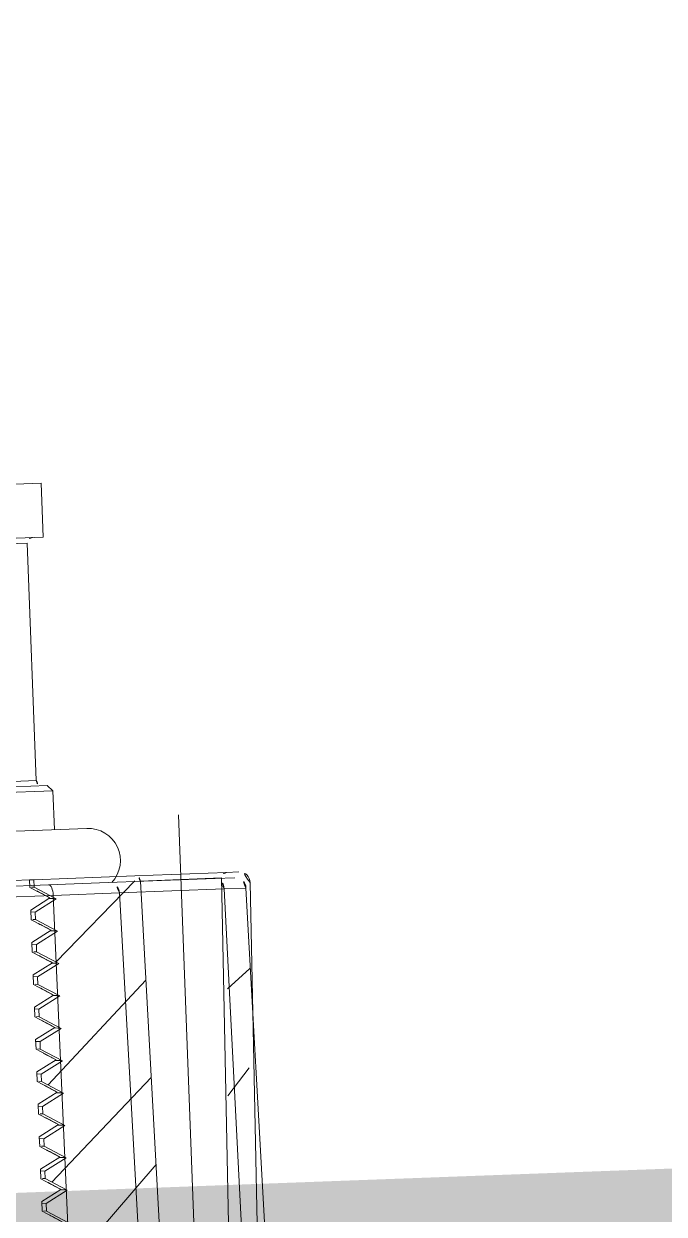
# Model space of a CAD drawing. Header units: metres. Extents: x 1956498 to 1957612, y 2277909 to 2278547.
# Drawn here: x 1957274.6637 to 1957274.723, y 2278124.485 to 2278124.5952 of the extents above; entities that cross this region are included whole.
import ezdxf
from ezdxf.enums import TextEntityAlignment as Align

# ---------------------------------------------------------------- set-up
doc = ezdxf.new("R2010")
doc.units = ezdxf.units.M
doc.linetypes.add('CENTERX2', pattern=[4, 2.5, -0.5, 0.5, -0.5])
for name, color, linetype in [('PVcase Transformers', 7, 'Continuous'), ('UBS-100-Circulation intérieure lourde', 252, 'Continuous'), ('UBS-100-HSI150-D3-58', 3, 'Continuous'), ('UBS-100-HSI150-D7-33', 5, 'Continuous'), ('UBS-100-Postes', 8, 'Continuous'), ('UBS_400_DETAIL POSTE HTA TOOLKIT UBS', 7, 'Continuous')]:
    doc.layers.add(name, color=color, linetype=linetype)
doc.styles.get("Standard").update_dxf_attribs({"font": 'verdana.ttf'})

# ---------------------------------------------------------------- blocks, each defined once
blk = doc.blocks.new('*U2673')
at = {"layer": 'UBS-100-Postes', "color": 7, "transparency": 33554687, "const_width": 0.05}
blk.add_lwpolyline([(0, 3), (5.3, 3), (5.3, 0), (0, 0)], close=True, dxfattribs=at)
at = {"color": 7, "transparency": 33554687}
blk.add_attdef('NUMEROPOSTE', text='', height=1, dxfattribs=at).set_placement((2, 1.205512531386091), align=Align.MIDDLE_CENTER)
blk = doc.blocks.new('HSI 150 D7.33 PROFIL')
at = {"linetype": 'Continuous', "lineweight": 0}
h = blk.add_hatch(dxfattribs=at)
h.set_pattern_fill('ANSI34', color=5, scale=2, style=0)
h.set_pattern_definition([(45, (-451.7999274479062, -412.9644927030749), (-26.94076836320746, 26.94076836320746), []), (45, (-442.8196674479059, -412.9644927030749), (-26.94076836320746, 26.94076836320746), []), (45, (-433.8394074479056, -412.9644927030749), (-26.94076836320746, 26.94076836320746), []), (45, (-424.8591274479058, -412.9644927030749), (-26.94076836320746, 26.94076836320746), [])])
edge = h.paths.add_edge_path(flags=0)
edge.add_line((38.52968078412778, -77.74999999999636), (38.52968078412778, -57.59132472234705))
edge.add_spline(control_points=[(38.52968078412778, -57.59132472234705), (38.52968078412778, -55.29002317176491), (38.60595216607726, -52.98905911443944), (38.59899870188201, -50.68776806895039), (38.59293596542375, -48.68126875726739), (38.52968078412778, -46.67515025566172), (38.52968078412778, -44.66864178457035)], knot_values=[0.07302566017090416, 0.07302566017090416, 0.07302566017090416, 0.07302566017090416, 0.07988167006823357, 0.07988167006823357, 0.07988167006823357, 0.08589778822727799, 0.08589778822727799, 0.08589778822727799, 0.08589778822727799], weights=[1, 1, 1, 1, 1, 1, 1], degree=3, periodic=0)
edge.add_line((38.52968078412778, -44.66864178457035), (38.52968078412778, 12.27803177556052))
edge.add_line((38.52968078412778, 12.27803177556052), (38.82968078412705, 12.27803177556052))
edge.add_line((38.82968078412705, 12.27803177556052), (38.82968078412705, 13.59385217830277))
edge.add_line((38.82968078412705, 13.59385217830277), (38.52968078412778, 13.59385217830277))
edge.add_line((38.52968078412778, 13.59385217830277), (38.52968078412778, 16.03698272908514))
edge.add_line((38.52968078412778, 16.0369827290815), (38.82968078412705, 16.0369827290815))
edge.add_line((38.82968078412705, 16.0369827290815), (38.82968078412705, 17.39553638422876))
edge.add_line((38.82968078412705, 17.39553638422876), (38.52968078412778, 17.39553638422876))
edge.add_line((38.52968078412778, 17.39553638422876), (38.52968078412778, 19.0026111013467))
edge.add_line((38.52968078412778, 19.0026111013467), (38.82968078412705, 19.0026111013467))
edge.add_line((38.82968078412705, 19.0026111013467), (38.82968078412705, 24.21563815759509))
edge.add_line((38.82968078412705, 24.21563815759509), (38.52968078412778, 24.21563815759509))
edge.add_line((38.52968078412778, 24.21563815759509), (38.52968078412778, 31.29344394702639))
edge.add_arc((43.52968078412778, 31.29344394703003), 5, 90.4999999999992, 180, ccw=False)
edge.add_line((43.48604810663528, 36.29325356235131), (97.04277058737534, 36.7606359987476))
edge.add_arc((97.02968078412778, 38.26057888334253), 1.5, 270.5000000000011, 360.0000000000008)
edge.add_line((98.52968078412778, 38.26057888334253), (98.52968078412778, 39.75261116383626))
edge.add_arc((98.02968078412778, 39.75261116383626), 0.5, 0, 89.70000205610212)
edge.add_line((98.03229874810131, 40.25260431005518), (40.0558606032846, 40.55617100447125))
edge.add_arc((40.02968078412778, 35.55623954323528), 5, 89.69999999999989, 180)
edge.add_line((35.02968078412778, 35.55623954323528), (35.02968078412778, -73.74999999999636))
edge.add_line((35.02968078412778, -73.74999999999636), (-45.47031921587222, -73.74999999999636))
edge.add_line((-45.47031921587222, -73.74999999999636), (-46.47031921587222, -74.74999999999636))
edge.add_line((-46.47031921587222, -74.74999999999636), (-46.47031921587222, -78.49999999999636))
edge.add_line((-46.47031921587222, -78.49999999999636), (-43.87224300451817, -79.99999999999636))
edge.add_line((-43.87224300451999, -79.99999999999636), (-42.47031921587404, -79.99999999999636))
edge.add_line((-42.47031921587222, -79.99999999998181), (-42.47031921587222, -76.69993481084384))
edge.add_spline(control_points=[(-42.47031921587222, -76.69993481084384), (-42.47031921587222, -76.68705989888622), (-42.46853347886281, -76.67414367510355), (-42.46514401679633, -76.66179051567815), (-42.4604200115391, -76.64457350927842), (-42.45246189830868, -76.62805261939502), (-42.4424249539843, -76.61328775286165), (-42.42982277475494, -76.59474929251519), (-42.41366234989255, -76.57840537745142), (-42.39590230221802, -76.56472801879136), (-42.3718997971082, -76.54624322206291), (-42.34432842457682, -76.5320015332436), (-42.31582069142678, -76.52174886958164), (-42.27498974634727, -76.50706422437361), (-42.23086780299855, -76.49999999999636), (-42.18747650339719, -76.49999999999636)], knot_values=[0, 0, 0, 0, 3.842916870896637e-05, 3.842916870896637e-05, 3.842916870896637e-05, 9.229715289452037e-05, 9.229715289452037e-05, 9.229715289452037e-05, 0.0001600213967770137, 0.0001600213967770137, 0.0001600213967770137, 0.0002517404017867858, 0.0002517404017867858, 0.0002517404017867858, 0.0003837556063044025, 0.0003837556063044025, 0.0003837556063044025, 0.0003837556063044025], weights=[1, 1, 1, 1, 1, 1, 1, 1, 1, 1, 1, 1, 1, 1, 1, 1], degree=3, periodic=0)
edge.add_line((-42.18747650339719, -76.49999999999636), (-36.67031921587295, -76.49999999999636))
edge.add_arc((-36.67031921587295, -76.69999999999709), 0.2, -7.958078640513122e-13, 89.9999999999992, ccw=False)
edge.add_line((-36.47031921587222, -76.69999999999709), (-36.47031921587222, -79.99999999999636))
edge.add_line((-36.47031921587222, -79.99999999999636), (-31.47031921587222, -79.99999999999636))
edge.add_line((-31.47031921587222, -79.99999999999636), (-31.47031921587222, -78.99999999999636))
edge.add_arc((-30.97031921587222, -78.99999999999636), 0.5, 89.9999999999992, 180, ccw=False)
edge.add_line((-30.97031921587222, -78.49999999999636), (-8.970319215872223, -78.49999999999636))
edge.add_arc((-8.970319215872223, -78.99999999999636), 0.5, -7.958078640513122e-13, 89.9999999999992, ccw=False)
edge.add_line((-8.470319215872223, -78.99999999999636), (-8.470319215872223, -79.99999999999636))
edge.add_line((-8.470319215872223, -79.99999999999636), (1.029680784127777, -79.99999999999636))
edge.add_line((1.029680784127777, -79.99999999999636), (1.529680784127777, -79.49999999999636))
edge.add_line((1.529680784127777, -79.49999999999636), (1.529680784127777, -77.74999999999636))
edge.add_line((1.529680784127777, -77.74999999999636), (2.739680784128723, -77.74999999999636))
edge.add_line((2.739680784126904, -77.74999999999636), (3.789680784126176, -79.56865334794202))
edge.add_line((3.789680784127995, -79.56865334794202), (4.839680784127268, -77.74999999999636))
edge.add_line((4.839680784127268, -77.74999999999636), (5.739680784126904, -77.74999999999636))
edge.add_line((5.739680784126904, -77.74999999999636), (6.789680784126176, -79.56865334794202))
edge.add_line((6.789680784127995, -79.56865334794202), (7.839680784127268, -77.74999999999636))
edge.add_line((7.839680784127268, -77.74999999999636), (8.739680784126904, -77.74999999999636))
edge.add_line((8.739680784126904, -77.74999999999636), (9.789680784126176, -79.56865334794202))
edge.add_line((9.789680784127995, -79.56865334794202), (10.83968078412727, -77.74999999999636))
edge.add_line((10.83968078412727, -77.74999999999636), (11.7396807841269, -77.74999999999636))
edge.add_line((11.7396807841269, -77.74999999999636), (12.78968078412618, -79.56865334794202))
edge.add_line((12.789680784128, -79.56865334794202), (13.83968078412727, -77.74999999999636))
edge.add_line((13.83968078412727, -77.74999999999636), (14.7396807841269, -77.74999999999636))
edge.add_line((14.7396807841269, -77.74999999999636), (15.78968078412618, -79.56865334794202))
edge.add_line((15.789680784128, -79.56865334794202), (16.83968078412727, -77.74999999999636))
edge.add_line((16.83968078412727, -77.74999999999636), (17.7396807841269, -77.74999999999636))
edge.add_line((17.7396807841269, -77.74999999999636), (18.78968078412618, -79.56865334794202))
edge.add_line((18.789680784128, -79.56865334794202), (19.83968078412727, -77.74999999999636))
edge.add_line((19.83968078412727, -77.74999999999636), (20.7396807841269, -77.74999999999636))
edge.add_line((20.7396807841269, -77.74999999999636), (21.78968078412618, -79.56865334794202))
edge.add_line((21.789680784128, -79.56865334794202), (22.83968078412727, -77.74999999999636))
edge.add_line((22.83968078412727, -77.74999999999636), (23.7396807841269, -77.74999999999636))
edge.add_line((23.7396807841269, -77.74999999999636), (24.78968078412618, -79.56865334794202))
edge.add_line((24.789680784128, -79.56865334794202), (25.83968078412727, -77.74999999999636))
edge.add_line((25.83968078412727, -77.74999999999636), (26.7396807841269, -77.74999999999636))
edge.add_line((26.7396807841269, -77.74999999999636), (27.78968078412618, -79.56865334794202))
edge.add_line((27.789680784128, -79.56865334794202), (28.83968078412727, -77.74999999999636))
edge.add_line((28.83968078412727, -77.74999999999636), (29.7396807841269, -77.74999999999636))
edge.add_line((29.7396807841269, -77.74999999999636), (30.78968078412618, -79.56865334794202))
edge.add_line((30.789680784128, -79.56865334794202), (31.83968078412727, -77.74999999999636))
edge.add_line((31.83968078412727, -77.74999999999636), (32.7396807841269, -77.74999999999636))
edge.add_line((32.7396807841269, -77.74999999999636), (33.78968078412618, -79.56865334794202))
edge.add_line((33.789680784128, -79.56865334794202), (34.83968078412727, -77.74999999999636))
edge.add_line((34.83968078412727, -77.74999999999636), (35.7396807841269, -77.74999999999636))
edge.add_line((35.7396807841269, -77.74999999999636), (36.78968078412618, -79.56865334794202))
edge.add_line((36.789680784128, -79.56865334794202), (37.83968078412727, -77.74999999999636))
edge.add_line((37.83968078412727, -77.74999999999636), (38.52968078412778, -77.74999999999636))
h = blk.add_hatch(dxfattribs=at)
h.set_pattern_fill('ANSI34', color=5, scale=2, angle=90.0000000000002, style=0)
h.set_pattern_definition([(135.0000000000002, (-451.7999274479062, -412.9644927030749), (-26.94076836320737, -26.94076836320756), []), (135.0000000000002, (-451.7999274479062, -403.9842327030747), (-26.94076836320737, -26.94076836320756), []), (135.0000000000002, (-451.7999274479062, -395.0039727030744), (-26.94076836320737, -26.94076836320756), []), (135.0000000000002, (-451.7999274479062, -386.0236927030746), (-26.94076836320737, -26.94076836320756), [])])
edge = h.paths.add_edge_path(flags=0)
edge.add_line((27.68438132227129, -80.14999999999782), (26.52968078389131, -78.14999999999782))
edge.add_line((26.52968078389131, -78.14999999999782), (25.83908186064946, -78.14999999999782))
edge.add_line((25.83908186064946, -78.14999999999782), (24.68438132226947, -80.14999999999782))
edge.add_line((24.68438132227129, -80.14999999999782), (23.52968078389131, -78.14999999999782))
edge.add_line((23.52968078389131, -78.14999999999782), (22.83908186064946, -78.14999999999782))
edge.add_line((22.83908186064946, -78.14999999999782), (21.68438132226947, -80.14999999999782))
edge.add_line((21.68438132227129, -80.14999999999782), (20.52968078389131, -78.14999999999782))
edge.add_line((20.52968078389131, -78.14999999999782), (19.83908186064946, -78.14999999999782))
edge.add_line((19.83908186064946, -78.14999999999782), (18.68438132226947, -80.14999999999782))
edge.add_line((18.68438132227129, -80.14999999999782), (17.52968078389131, -78.14999999999782))
edge.add_line((17.52968078389131, -78.14999999999782), (16.83908186064946, -78.14999999999782))
edge.add_line((16.83908186064946, -78.14999999999782), (15.68438132226947, -80.14999999999782))
edge.add_line((15.68438132227129, -80.14999999999782), (14.52968078389131, -78.14999999999782))
edge.add_line((14.52968078389131, -78.14999999999782), (13.83908186064946, -78.14999999999782))
edge.add_line((13.83908186064946, -78.14999999999782), (12.68438132226947, -80.14999999999782))
edge.add_line((12.68438132227129, -80.14999999999782), (11.52968078389131, -78.14999999999782))
edge.add_line((11.52968078389131, -78.14999999999782), (10.83908186064946, -78.14999999999782))
edge.add_line((10.83908186064946, -78.14999999999782), (9.684381322269473, -80.14999999999782))
edge.add_line((9.684381322271292, -80.14999999999782), (8.529680783891308, -78.14999999999782))
edge.add_line((8.529680783891308, -78.14999999999782), (7.839081860649458, -78.14999999999782))
edge.add_line((7.839081860649458, -78.14999999999782), (6.684381322269473, -80.14999999999782))
edge.add_line((6.684381322271292, -80.14999999999782), (5.529680783891308, -78.14999999999782))
edge.add_line((5.529680783891308, -78.14999999999782), (4.839081860649458, -78.14999999999782))
edge.add_line((4.839081860649458, -78.14999999999782), (3.729680784126685, -80.07153903050494))
edge.add_line((3.729680784126685, -80.07153903050494), (3.729680784126685, -84.75279516066803))
edge.add_arc((3.229680784126685, -84.75279516066803), 0.5, 270.9999999999952, 360, ccw=False)
edge.add_line((3.238406987346025, -85.25271900824737), (1.020954580908437, -85.29142478397625))
edge.add_arc((1.029680784127777, -85.79134863155559), 0.5, 91.00000000002781, 180)
edge.add_line((0.5296807841277769, -85.79134863155559), (0.5296807841277769, -96.51730273688372))
edge.add_arc((1.529680784127777, -96.51730273688008), 1, 180, 268.999999999999)
edge.add_line((1.512228377690917, -97.51715043203876), (37.51222837769092, -98.14553276945298))
edge.add_arc((37.52968078412778, -97.14568507429794), 1, 268.999999999999, 360.0000000000008)
edge.add_line((38.52968078412778, -97.14568507429794), (38.52968078412778, -96.00227590404393))
edge.add_arc((38.02968078412778, -96.00227590404029), 0.5, 0, 89.00000000000476)
edge.add_line((38.03840698734712, -95.50235205646459), (4.512228377690917, -94.91715043203658))
edge.add_arc((4.529680784127777, -93.91730273688154), 1, 180, 269.00000000000466, ccw=False)
edge.add_line((3.529680784127777, -93.91730273688154), (3.529680784127777, -89.58269726311119))
edge.add_arc((4.529680784127777, -89.58269726311119), 1, 90.99999999999437, 180, ccw=False)
edge.add_line((4.512228377690917, -88.58284956795615), (38.03840698734712, -87.99764794352814))
edge.add_arc((38.02968078412778, -87.49772409595244), 0.5, 270.9999999999962, 360.0000000000008)
edge.add_line((38.52968078412778, -87.49772409595244), (38.52968078412778, -78.14999999999782))
edge.add_line((38.52968078412778, -78.14999999999782), (37.83908186064946, -78.14999999999782))
edge.add_line((37.83908186064946, -78.14999999999782), (36.68438132226947, -80.14999999999782))
edge.add_line((36.68438132227129, -80.14999999999782), (35.52968078389131, -78.14999999999782))
edge.add_line((35.52968078389131, -78.14999999999782), (34.83908186064946, -78.14999999999782))
edge.add_line((34.83908186064946, -78.14999999999782), (33.68438132226947, -80.14999999999782))
edge.add_line((33.68438132227129, -80.14999999999782), (32.52968078389131, -78.14999999999782))
edge.add_line((32.52968078389131, -78.14999999999782), (31.83908186064946, -78.14999999999782))
edge.add_line((31.83908186064946, -78.14999999999782), (30.68438132226947, -80.14999999999782))
edge.add_line((30.68438132227129, -80.14999999999782), (29.52968078389131, -78.14999999999782))
edge.add_line((29.52968078389131, -78.14999999999782), (28.83908186064946, -78.14999999999782))
edge.add_line((28.83908186064946, -78.14999999999782), (27.68438132226947, -80.14999999999782))
at = {"color": 5, "linetype": 'Continuous', "lineweight": 15}
for p, q in [((38.52968078412778, -57.59132472234705), (38.52968078412778, -77.74999999999636)), ((7.839081860649458, -78.14999999999782), (6.684381322271292, -80.14999999999782)), ((6.789680784127995, -79.56865334794202), (7.839680784127268, -77.74999999999636)), ((7.866388521999397, -77.90493953693658), (7.839081865888147, -78.14999999999782)), ((8.529680783891308, -78.14999999999782), (7.839081860649458, -78.14999999999782)), ((8.739680784126904, -77.74999999999636), (7.839680784127268, -77.74999999999636)), ((8.529680783891308, -78.14999999999782), (8.57900856285778, -77.70731353476003)), ((9.684381322271292, -80.14999999999782), (8.529680783891308, -78.14999999999782)), ((8.739680784126904, -77.74999999999636), (9.789680784127995, -79.56865334794202)), ((10.83908186064946, -78.14999999999782), (9.684381322271292, -80.14999999999782)), ((9.789680784127995, -79.56865334794202), (10.83968078412727, -77.74999999999636)), ((10.86638852199758, -77.90493953695841), (10.83908186588815, -78.14999999999782)), ((11.52968078389131, -78.14999999999782), (10.83908186064946, -78.14999999999782)), ((11.7396807841269, -77.74999999999636), (10.83968078412727, -77.74999999999636)), ((11.52968078389131, -78.14999999999782), (11.57900856285778, -77.70731353476003)), ((12.68438132227129, -80.14999999999782), (11.52968078389131, -78.14999999999782)), ((11.7396807841269, -77.74999999999636), (12.789680784128, -79.56865334794202)), ((13.83908186064946, -78.14999999999782), (12.68438132227129, -80.14999999999782)), ((12.789680784128, -79.56865334794202), (13.83968078412727, -77.74999999999636)), ((13.8663885219994, -77.90493953694386), (13.83908186588815, -78.14999999999782)), ((14.52968078389131, -78.14999999999782), (13.83908186064946, -78.14999999999782)), ((14.7396807841269, -77.74999999999636), (13.83968078412727, -77.74999999999636)), ((14.52968078389131, -78.14999999999782), (14.57425208516179, -77.74999999999636)), ((15.68438132227129, -80.14999999999782), (14.52968078389131, -78.14999999999782)), ((14.7396807841269, -77.74999999999636), (15.789680784128, -79.56865334794202)), ((16.83908186064946, -78.14999999999782), (15.68438132227129, -80.14999999999782)), ((15.789680784128, -79.56865334794202), (16.83968078412727, -77.74999999999636)), ((16.8663885219994, -77.90493953694022), (16.83908186588815, -78.14999999999782)), ((17.52968078389131, -78.14999999999782), (16.83908186064946, -78.14999999999782)), ((17.7396807841269, -77.74999999999636), (16.83968078412727, -77.74999999999636)), ((17.52968078389131, -78.14999999999782), (17.57900856285778, -77.70731353476003)), ((18.68438132227129, -80.14999999999782), (17.52968078389131, -78.14999999999782)), ((17.7396807841269, -77.74999999999636), (18.789680784128, -79.56865334794202)), ((19.83908186064946, -78.14999999999782), (18.68438132227129, -80.14999999999782)), ((18.789680784128, -79.56865334794202), (19.83968078412727, -77.74999999999636)), ((19.86638852200304, -77.90493953690748), (19.83908186588815, -78.14999999999782)), ((20.52968078389131, -78.14999999999782), (19.83908186064946, -78.14999999999782)), ((20.7396807841269, -77.74999999999636), (19.83968078412727, -77.74999999999636)), ((20.52968078389131, -78.14999999999782), (20.57900856285778, -77.70731353476003)), ((21.68438132227129, -80.14999999999782), (20.52968078389131, -78.14999999999782)), ((20.7396807841269, -77.74999999999636), (21.789680784128, -79.56865334794202)), ((22.83908186064946, -78.14999999999782), (21.68438132227129, -80.14999999999782)), ((21.789680784128, -79.56865334794202), (22.83968078412727, -77.74999999999636)), ((22.86638852200122, -77.90493953692203), (22.83908186588815, -78.14999999999782)), ((23.52968078389131, -78.14999999999782), (22.83908186064946, -78.14999999999782)), ((23.7396807841269, -77.74999999999636), (22.83968078412727, -77.74999999999636)), ((23.52968078389131, -78.14999999999782), (23.57425208516179, -77.74999999999636)), ((24.68438132227129, -80.14999999999782), (23.52968078389131, -78.14999999999782)), ((23.7396807841269, -77.74999999999636), (24.789680784128, -79.56865334794202)), ((25.83908186064946, -78.14999999999782), (24.68438132227129, -80.14999999999782)), ((24.789680784128, -79.56865334794202), (25.83968078412727, -77.74999999999636)), ((25.86638852200122, -77.90493953692203), (25.83908186588815, -78.14999999999782)), ((26.52968078389131, -78.14999999999782), (25.83908186064946, -78.14999999999782)), ((26.7396807841269, -77.74999999999636), (25.83968078412727, -77.74999999999636)), ((26.52968078389131, -78.14999999999782), (26.57900856285778, -77.70731353476003)), ((27.68438132227129, -80.14999999999782), (26.52968078389131, -78.14999999999782)), ((26.7396807841269, -77.74999999999636), (27.789680784128, -79.56865334794202)), ((28.83908186064946, -78.14999999999782), (27.68438132227129, -80.14999999999782)), ((27.789680784128, -79.56865334794202), (28.83968078412727, -77.74999999999636)), ((28.86638852200122, -77.90493953692203), (28.83908186588815, -78.14999999999782)), ((29.52968078389131, -78.14999999999782), (28.83908186064946, -78.14999999999782)), ((29.7396807841269, -77.74999999999636), (28.83968078412727, -77.74999999999636)), ((29.52968078389131, -78.14999999999782), (29.57900856285778, -77.70731353476003)), ((30.68438132227129, -80.14999999999782), (29.52968078389131, -78.14999999999782)), ((29.7396807841269, -77.74999999999636), (30.789680784128, -79.56865334794202)), ((31.83908186064946, -78.14999999999782), (30.68438132227129, -80.14999999999782)), ((30.789680784128, -79.56865334794202), (31.83968078412727, -77.74999999999636)), ((31.86638852200122, -77.90493953692567), (31.83908186588815, -78.14999999999782)), ((32.52968078389131, -78.14999999999782), (31.83908186064946, -78.14999999999782)), ((32.7396807841269, -77.74999999999636), (31.83968078412727, -77.74999999999636)), ((32.52968078389131, -78.14999999999782), (32.57900856285778, -77.70731353476003)), ((33.68438132227129, -80.14999999999782), (32.52968078389131, -78.14999999999782)), ((32.7396807841269, -77.74999999999636), (33.789680784128, -79.56865334794202)), ((34.83908186064946, -78.14999999999782), (33.68438132227129, -80.14999999999782)), ((33.789680784128, -79.56865334794202), (34.83968078412727, -77.74999999999636)), ((34.86638852200122, -77.90493953692203), (34.83908186588815, -78.14999999999782)), ((35.52968078389131, -78.14999999999782), (34.83908186064946, -78.14999999999782)), ((35.7396807841269, -77.74999999999636), (34.83968078412727, -77.74999999999636)), ((35.52968078389131, -78.14999999999782), (35.57425208516179, -77.74999999999636)), ((36.68438132227129, -80.14999999999782), (35.52968078389131, -78.14999999999782)), ((35.7396807841269, -77.74999999999636), (36.789680784128, -79.56865334794202)), ((37.83908186064946, -78.14999999999782), (36.68438132227129, -80.14999999999782)), ((36.789680784128, -79.56865334794202), (37.83968078412727, -77.74999999999636)), ((37.86638852200122, -77.90493953692567), (37.83908186588815, -78.14999999999782)), ((38.52968078412778, -78.14999999999782), (37.83908186064946, -78.14999999999782)), ((38.52968078412778, -77.74999999999636), (37.83968078412727, -77.74999999999636)), ((38.52968078412778, -78.14999999999782), (38.52968078412778, -77.74999999999636)), ((38.52968078412778, -87.49772409595244), (38.52968078412778, -78.14999999999782)), ((9.789680784127995, -79.56865334794202), (9.795117705769371, -79.51897458773237)), ((12.789680784128, -79.56865334794202), (12.79511773945887, -79.51897427989752)), ((15.789680784128, -79.56865334794202), (15.79511773031118, -79.51897436348736)), ((18.789680784128, -79.56865334794202), (18.79511770313729, -79.51897461177577)), ((21.789680784128, -79.56865334794202), (21.79511767538497, -79.51897486536473)), ((24.789680784128, -79.56865334794202), (24.79511764709787, -79.5189751238322)), ((27.789680784128, -79.56865334794202), (27.79511761856702, -79.51897538452249)), ((30.789680784128, -79.56865334794202), (30.79511758979243, -79.51897564745013)), ((33.789680784128, -79.56865334794202), (33.79511756077045, -79.51897591263696)), ((36.789680784128, -79.56865334794202), (36.79511753149745, -79.51897618009752)), ((38.03840698734712, -87.99764794352814), (4.512228377690917, -88.58284956795615)), ((38.03840698734712, -95.50235205646459), (38.03840698734712, -87.99764794352814)), ((38.52968078412778, -87.49772409595244), (38.52968078412778, -96.00227590404029)), ((4.512228377690917, -94.91715043203658), (38.03840698734712, -95.50235205646459)), ((38.52968078412778, -97.14568507429794), (38.52968078412778, -96.00227590404029)), ((1.512228377690917, -97.51715043203876), (37.51222837769092, -98.14553276945298))]:
    blk.add_line(p, q, dxfattribs=at)
at = {"color": 5, "linetype": 'CENTERX2', "lineweight": 0}
blk.add_line((44.03840698734712, -91.74999999999636), (-1.487771622309083, -91.74999999999636), dxfattribs=at)
at = {"color": 5, "linetype": 'Continuous', "lineweight": 15}
for centre, radius, start, end in [((38.02968078412778, -87.49772409595244), 0.5, 270.9999999999771, 0), ((38.02968078412778, -96.00227590404029), 0.5000000000000058, 0, 89.00000000002294), ((37.52968078412778, -97.14568507429794), 1, 269.0000000000229, 0)]:
    blk.add_arc(centre, radius, start, end, dxfattribs=at)
for points, knots in [([(6.795122150537281, -79.56394139650729), (6.970131502472213, -79.26083426429977), (7.31924548013194, -78.65618693882061), (7.668360185469282, -78.05154000029142), (7.842465174089739, -77.74999999999636)], [0, 0, 0, 0, 0.5012957461889611, 1, 1, 1, 1]), ([(9.795122149223971, -79.56394139878103), (9.970132547190588, -79.2608324712055), (10.3192465401662, -78.65618515171082), (10.66836123110443, -78.05153820567284), (10.84246517418978, -77.74999999999636)], [0, 0, 0, 0, 0.5012987204368948, 1, 1, 1, 1]), ([(12.79512214884744, -79.56394139943586), (12.97013285766297, -79.2608319380306), (13.31924685492231, -78.6561846201912), (13.66836154184057, -78.05153767205775), (13.84246517421707, -77.74999999999636)], [0, 0, 0, 0, 0.501299604683837, 1, 1, 1, 1]), ([(15.7951221489493, -79.56394139926124), (15.97013277336191, -79.26083208281125), (16.31924676947165, -78.656184764528), (16.66836145747038, -78.05153781695844), (16.84246517420979, -77.74999999999636)], [0, 0, 0, 0, 0.5012993645760957, 1, 1, 1, 1]), ([(18.79512214925489, -79.5639413987301), (18.97013252293618, -79.26083251284945), (19.31924651557347, -78.65618519322379), (19.66836120683001, -78.05153824734953), (19.84246517418796, -77.74999999999636)], [0, 0, 0, 0, 0.5012986513687708, 1, 1, 1, 1]), ([(21.79512214956958, -79.5639413981844), (21.97013226711533, -79.26083295205899), (22.31924625612191, -78.65618563102544), (22.66836095078907, -78.0515386869265), (22.84246517416432, -77.74999999999636)], [0, 0, 0, 0, 0.5012979229040813, 1, 1, 1, 1]), ([(24.79512214989518, -79.56394139762051), (24.97013200632682, -79.260833399705), (25.31924599154809, -78.65618607719443), (25.66836068977318, -78.05153913495087), (25.84246517413885, -77.74999999999636)], [0, 0, 0, 0, 0.5012971804057886, 1, 1, 1, 1]), ([(27.79512215022987, -79.56394139704207), (27.97013174324456, -79.26083385118909), (28.31924572455682, -78.65618652714693), (28.66836042645809, -78.05153958682422), (28.84246517411339, -77.74999999999636)], [0, 0, 0, 0, 0.5012964314905015, 1, 1, 1, 1]), ([(30.7951221505682, -79.56394139645272), (30.97013147785037, -79.26083430654035), (31.31924545513175, -78.65618698091203), (31.66836016082561, -78.05154004257201), (31.84246517408792, -77.74999999999636)], [0, 0, 0, 0, 0.5012956761140892, 1, 1, 1, 1]), ([(33.79512215091563, -79.56394139585245), (33.97013121012787, -79.26083476578788), (34.31924518325104, -78.65618743851519), (34.66835989286119, -78.05154050222336), (34.84246517406064, -77.74999999999636)], [0, 0, 0, 0, 0.5012949142285217, 1, 1, 1, 1]), ([(36.79512215127033, -79.56394139523763), (36.97013094005888, -79.26083522896079), (37.31924490889287, -78.65618789998553), (37.66835962254299, -78.05154096580736), (37.84246517403335, -77.74999999999636)], [0, 0, 0, 0, 0.5012941457817337, 1, 1, 1, 1]), ([(9.746279481958481, -79.49348008747256), (9.744723888605222, -79.53783781559832), (9.724350984890407, -80.11877095145246), (9.703572890141004, -80.13500526948701), (9.684381327508163, -80.14999999999782)], [0, 0, 0, 0, 0.07635599587856674, 1, 1, 1, 1]), ([(12.74627948195848, -79.49348008746892), (12.74472388860522, -79.53783781559832), (12.72435098489041, -80.11877095145246), (12.703572890141, -80.13500526948337), (12.68438132750816, -80.14999999999782)], [0, 0, 0, 0, 0.07635599587856655, 0.9999999999999999, 0.9999999999999999, 0.9999999999999999, 0.9999999999999999]), ([(15.74627948195848, -79.49348008746892), (15.74472388860522, -79.53783781559832), (15.72435098489041, -80.11877095145246), (15.703572890141, -80.13500526948337), (15.68438132750816, -80.14999999999782)], [0, 0, 0, 0, 0.07635599587856669, 1, 1, 1, 1]), ([(18.74627948195848, -79.49348008747256), (18.74472388860522, -79.53783781559832), (18.72435098489041, -80.11877095145246), (18.703572890141, -80.13500526948337), (18.68438132750816, -80.14999999999782)], [0, 0, 0, 0, 0.07635599587856637, 0.9999999999999999, 0.9999999999999999, 0.9999999999999999, 0.9999999999999999]), ([(21.74627948195848, -79.49348008747256), (21.74472388860522, -79.53783781559832), (21.72435098489041, -80.11877095145246), (21.703572890141, -80.13500526948337), (21.68438132750816, -80.14999999999782)], [0, 0, 0, 0, 0.07635599587861273, 0.9999999999999999, 0.9999999999999999, 0.9999999999999999, 0.9999999999999999]), ([(24.74627948195848, -79.49348008747256), (24.74472388860522, -79.53783781559832), (24.72435098489041, -80.11877095145246), (24.703572890141, -80.13500526948337), (24.68438132750816, -80.14999999999782)], [0, 0, 0, 0, 0.07635599587861275, 1, 1, 1, 1]), ([(27.74627948195848, -79.49348008747256), (27.74472388860522, -79.53783781559832), (27.72435098489041, -80.11877095145246), (27.703572890141, -80.13500526948701), (27.68438132750816, -80.14999999999782)], [0, 0, 0, 0, 0.07635599587857307, 1, 1, 1, 1]), ([(30.74627948195848, -79.49348008747256), (30.74472388860522, -79.53783781559832), (30.72435098489041, -80.11877095145246), (30.703572890141, -80.13500526948337), (30.68438132750816, -80.14999999999782)], [0, 0, 0, 0, 0.07635599587861282, 1, 1, 1, 1]), ([(33.74627948195848, -79.49348008747256), (33.74472388860522, -79.53783781559832), (33.72435098489041, -80.11877095145246), (33.703572890141, -80.13500526948337), (33.68438132750816, -80.14999999999782)], [0, 0, 0, 0, 0.07635599587859115, 1, 1, 1, 1]), ([(36.74627948195848, -79.49348008747256), (36.74472388860522, -79.53783781559832), (36.72435098489041, -80.11877095145246), (36.703572890141, -80.13500526948337), (36.68438132750816, -80.14999999999782)], [0, 0, 0, 0, 0.07635599587859127, 1, 1, 1, 1])]:
    blk.add_open_spline(points, degree=3, knots=knots, dxfattribs=at)
blk = doc.blocks.new('HSI 150 D3.58 PROFIL')
at = {"color": 3, "linetype": 'Continuous', "lineweight": 15}
for p, q in [((-1.01745240643686, 86.55054677683802), (-37.01745240643686, 85.92216443942016)), ((-38, 83.08989838097477), (-38, 84.92231674426512)), ((-37.01745240643686, 85.92216443942016), (-37.01745240643686, 83.8865656650305)), ((-37.01745240643686, 83.8865656650305), (-1.01745240643686, 84.38725357232033)), ((-37.01745240643686, 83.8865656650305), (-37.01745240643686, 74.19938727056069)), ((-38, 73.19953957540201), (-38, 83.08989838097477)), ((-1.01745240643686, 74.82776960797491), (-37.01745240643686, 74.19938727056069)), ((-37.01745240643686, 74.19938727056069), (-37.01745240643686, 68.0679911354564)), ((-38, 67.68014006902013), (-38, 73.19953957540201)), ((-43.10000000000036, 71.4050140073814), (-43.10000000000036, -94.5949859926186)), ((-70.19684949293332, 68.4050140073814), (-75.19684949293332, 68.4050140073814)), ((-75.19684949293332, -91.5949859926186), (-75.19684949293332, 68.4050140073814)), ((-70.19684949293332, -51.5949859926186), (-70.19684949293332, 68.4050140073814)), ((-46.69684949293332, 68.4050140073814), (-47.19684949293332, 67.9050140073814)), ((-43.10000000000036, 68.4050140073814), (-46.69684949293332, 68.4050140073814)), ((-46.69684949293332, 68.4050140073814), (-46.69684949293332, -91.5949859926186)), ((-47.19684949293332, -91.0949859926186), (-47.19684949293332, 67.9050140073814)), ((-38, 40.46623663938226), (-38, 67.68014006902013)), ((-37.01745240643686, 68.0679911354564), (-1.01745240643686, 68.31174702035787)), ((-37.01745240643686, 68.0679911354564), (-37.01745240643686, 41.38779345465082)), ((-47.69684949293332, 66.9050140073814), (-69.69684949293332, 66.9050140073814)), ((-69.69684949293332, 66.9050140073814), (-69.69684949293332, -50.8449859926186)), ((-47.69684949293332, -90.0949859926186), (-47.69684949293332, 66.9050140073814))]:
    blk.add_line(p, q, dxfattribs=at)
at = {"color": 3, "linetype": 'Continuous', "lineweight": 15, "flags": 128}
blk.add_lwpolyline([(-38, 67.68014006902013), (-37.98120856702735, 67.75498737761518), (-37.92554050401668, 67.82702170985067), (-37.83508797631839, 67.8935358090639), (-37.71325044915466, 67.95202988478923), (-37.56460692597466, 68.00030556201455), (-37.39474385638459, 68.03654850244129), (-37.21004518135669, 68.05939659248907), (-37.01745240643686, 68.0679911354564)], dxfattribs=at)
at = {"color": 3, "linetype": 'Continuous', "lineweight": 15}
for centre, radius, start, end in [((-37, 84.92231674426512), 1.000000000000014, 90.99999999997708, 180), ((-37.09503479218256, 82.97801714594243), 0.9118549435698436, 85.11926336201479, 172.9522601424199), ((-40.10000000000036, 71.4050140073814), 3.000000000000089, 45.57299599919024, 180), ((-37, 73.19953957540201), 1.000000000000014, 90.99999999997708, 180), ((-69.69684949293332, 67.4050140073814), 0.5000000000000568, 180, 270), ((-47.69684949293332, 67.4050140073814), 0.5, 270, 0)]:
    blk.add_arc(centre, radius, start, end, dxfattribs=at)
blk = doc.blocks.new('UBS_PDT C1752')
at = {"layer": 'UBS-100-HSI150-D3-58', "xscale": 0.001, "yscale": 0.001, "zscale": 0.001, "rotation": 180}
blk.add_blockref('HSI 150 D3.58 PROFIL', (2.667003043403383, 0.6029105691704899), dxfattribs=at)
at = {"layer": 'UBS-100-HSI150-D7-33', "xscale": 0.001, "yscale": 0.001, "zscale": 0.001}
blk.add_blockref('HSI 150 D7.33 PROFIL', (2.667003043403383, 0.6147253967938013), dxfattribs=at)

msp = doc.modelspace()

# ---------------------------------------------------------------- hatches: boundary and pattern name
at = {"layer": 'UBS-100-Circulation intérieure lourde', "transparency": 33554687}
h = msp.add_hatch(color=256, dxfattribs=at)
h.dxf.hatch_style = 1
edge = h.paths.add_edge_path()
edge.add_line((1957100.904591382, 2278468.555866703), (1957100.753361517, 2278472.558173093))
edge.add_line((1957100.753361517, 2278472.558173093), (1957132.816654769, 2278473.769706397))
edge.add_line((1957132.816654769, 2278473.769706397), (1957132.808612478, 2278474.269761042))
edge.add_line((1957132.808612478, 2278474.269761042), (1957136.783818054, 2278474.420594237))
edge.add_line((1957136.783818054, 2278474.420594237), (1957136.813778432, 2278473.92137124))
edge.add_line((1957136.813778432, 2278473.92137124), (1957168.819853343, 2278475.135793599))
edge.add_line((1957168.819853343, 2278475.135793599), (1957168.958625583, 2278471.138123934))
edge.add_arc((1957169.336977691, 2278460.238777386), 10.90591149256798, 91.98812632865867, 146.5138370634228)
edge.add_arc((1957147.782390997, 2278474.560560356), 14.97295363485333, 272.12011294739364, 326.31405675284907, ccw=False)
edge.add_line((1957148.336308048, 2278459.597856174), (1957137.373009112, 2278459.181870291))
edge.add_line((1957137.373009112, 2278459.181870291), (1957139.756809385, 2278396.356865772))
edge.add_arc((1957150.748899526, 2278396.773944095), 11.00000000018047, 182.1729597419471, 212.5768232497092)
edge.add_arc((1957160.318095263, 2278402.888247491), 22.35580085564231, 212.576823236195, 215.8159889456511)
edge.add_line((1957142.18976407, 2278389.805990803), (1957161.181589846, 2278366.263666817))
edge.add_line((1957161.181589846, 2278366.263666817), (1957173.172571108, 2278351.399553539))
edge.add_arc((1957181.763192118, 2278358.269868718), 11.0000000000305, 218.6509348811032, 236.6019506149951)
edge.add_line((1957175.708216624, 2278349.086336078), (1957180.739224132, 2278345.769243584))
edge.add_arc((1957186.794199627, 2278354.952776224), 10.99999999965227, 236.6019506092874, 248.5926727573044)
edge.add_line((1957182.779245289, 2278344.711675617), (1957212.706367968, 2278332.978949256))
edge.add_arc((1957216.721322306, 2278343.220049854), 10.99999999124453, 248.592672742742, 263.4648716894179)
edge.add_line((1957215.469386391, 2278332.291524964), (1957237.256257819, 2278329.795692536))
edge.add_arc((1957238.508193734, 2278340.724217435), 11.00000000050915, 263.4648716925292, 282.4663375182736)
edge.add_line((1957240.882719537, 2278329.983564418), (1957257.158739038, 2278333.581839886))
edge.add_arc((1957260.396728769, 2278318.935494864), 15.00000000056504, 70.81176229011601, 102.46633751617708, ccw=False)
edge.add_line((1957265.326820291, 2278333.102152818), (1957277.43753311, 2278328.887543925))
edge.add_line((1957277.43753311, 2278328.887543925), (1957282.107586167, 2278327.262334291))
edge.add_arc((1957285.722986615, 2278337.651216771), 10.99999998111232, 250.8117622640968, 275.210651010546)
edge.add_line((1957286.721981409, 2278326.696673925), (1957305.396247846, 2278327.397689088))
edge.add_arc((1957311.79115068, 2278336.347840748), 10.99999986384021, 234.4541106983642, 249.8540380461771)
edge.add_line((1957308.002608678, 2278326.020839901), (1957334.030594218, 2278316.471950349))
edge.add_line((1957334.030594218, 2278316.471950349), (1957351.043339089, 2278310.230483009))
edge.add_line((1957351.043339089, 2278310.230483009), (1957353.180141164, 2278309.252055776))
edge.add_line((1957353.180141164, 2278309.252055776), (1957355.121922724, 2278307.966086621))
edge.add_line((1957355.121922724, 2278307.966086621), (1957356.983712384, 2278306.241898282))
edge.add_line((1957356.983712384, 2278306.241898282), (1957357.869576325, 2278305.17477735))
edge.add_line((1957357.869576325, 2278305.17477735), (1957365.41469694, 2278294.107743418))
edge.add_line((1957365.41469694, 2278294.107743418), (1957367.833314173, 2278291.187657315))
edge.add_line((1957367.833314173, 2278291.187657315), (1957375.338810458, 2278282.125993856))
edge.add_line((1957375.338810458, 2278282.125993856), (1957391.693018509, 2278266.737307523))
edge.add_line((1957391.693018509, 2278266.737307523), (1957415.143981138, 2278246.4004236))
edge.add_arc((1957422.350790108, 2278254.710772837), 10.99999999805316, 229.0678792570999, 272.1729597533138)
edge.add_line((1957422.767868433, 2278243.718682698), (1957436.849690486, 2278244.252996251))
edge.add_arc((1957437.418433656, 2278229.263782424), 14.99999999824896, 18.602666770644987, 92.17295975412998, ccw=False)
edge.add_line((1957451.634737105, 2278234.048833751), (1957459.386959118, 2278211.017118323))
edge.add_line((1957459.386959118, 2278211.017118323), (1957459.859538958, 2278211.171857152))
edge.add_line((1957459.859538958, 2278211.171857152), (1957461.135928173, 2278207.380822813))
edge.add_line((1957461.135928173, 2278207.380822813), (1957460.660946449, 2278207.232124338))
edge.add_line((1957460.660946449, 2278207.232124338), (1957472.307757829, 2278172.629652306))
edge.add_line((1957472.307757829, 2278172.629652306), (1957482.139038813, 2278142.82980691))
edge.add_line((1957482.139038813, 2278142.82980691), (1957490.961148555, 2278124.362410211))
edge.add_line((1957490.961148555, 2278124.362410211), (1957501.430666543, 2278087.278296096))
edge.add_arc((1957489.981897774, 2278083.429523094), 12.07838399484327, -2.899720893765277, 18.581281932083016, ccw=False)
edge.add_arc((1957485.544816651, 2278082.818500897), 16.49999999976717, -85.94319670902001, 4.851017365581356e-09, ccw=False)
edge.add_line((1957486.712116225, 2278066.359843246), (1957468.603688631, 2278064.880594921))
edge.add_line((1957468.603688631, 2278064.880594921), (1957468.017484826, 2278072.056691711))
edge.add_line((1957468.017484826, 2278072.056691711), (1957452.169641392, 2278070.762106868))
edge.add_line((1957452.169641392, 2278070.762106868), (1957452.755845196, 2278063.58601008))
edge.add_line((1957452.755845196, 2278063.58601008), (1957439.457871038, 2278062.49971996))
edge.add_line((1957439.457871038, 2278062.49971996), (1957276.33056151, 2278056.440173714))
edge.add_line((1957276.33056151, 2278056.440173714), (1957276.365446014, 2278055.436294499))
edge.add_line((1957276.365446014, 2278055.436294499), (1957272.36788014, 2278055.29677117))
edge.add_line((1957272.36788014, 2278055.29677117), (1957272.333308326, 2278056.291691277))
edge.add_line((1957272.333308326, 2278056.291691277), (1957145.539253832, 2278051.581784401))
edge.add_line((1957145.539253832, 2278051.581784401), (1957145.575410645, 2278050.57795129))
edge.add_line((1957145.575410645, 2278050.57795129), (1957141.57784469, 2278050.438430268))
edge.add_line((1957141.57784469, 2278050.438430268), (1957141.542000643, 2278051.433301963))
edge.add_line((1957141.542000643, 2278051.433301963), (1957109.513162946, 2278050.243554987))
edge.add_line((1957109.513162946, 2278050.243554987), (1957109.364676943, 2278054.240904152))
edge.add_arc((1957108.934951128, 2278065.365050067), 11.13244297632317, 272.2122362774586, 329.7688181543946)
edge.add_arc((1957130.551031363, 2278050.802065572), 14.97289109195535, 92.14139192983538, 143.2535382792884, ccw=False)
edge.add_line((1957129.991559715, 2278065.764500505), (1957140.983981809, 2278066.172830197))
edge.add_line((1957140.983981809, 2278066.172830197), (1957139.700374595, 2278100.023537196))
edge.add_line((1957139.700374595, 2278100.023537196), (1957134.254311841, 2278099.816894541))
edge.add_line((1957134.254311841, 2278099.816894541), (1957133.799317311, 2278111.808265605))
edge.add_line((1957133.799317311, 2278111.808265605), (1957139.245398338, 2278112.014908954))
edge.add_line((1957139.245398338, 2278112.014908954), (1957135.885699768, 2278200.559537599))
edge.add_line((1957135.885699768, 2278200.559537599), (1957130.439624615, 2278200.352894474))
edge.add_line((1957130.439624615, 2278200.352894474), (1957129.984630086, 2278212.344265537))
edge.add_line((1957129.984630086, 2278212.344265537), (1957135.430704443, 2278212.550908633))
edge.add_line((1957135.430704443, 2278212.550908633), (1957128.486866818, 2278395.555306019))
edge.add_arc((1957124.389092964, 2278405.763550209), 10.99999999987719, 291.8714186655437, 362.1729597322981)
edge.add_line((1957135.381183105, 2278406.18062853), (1957135.179725075, 2278411.490050555))
edge.add_line((1957135.179725075, 2278411.490050555), (1957129.733644062, 2278411.283407202))
edge.add_line((1957129.733644062, 2278411.283407202), (1957129.278649522, 2278423.274778265))
edge.add_line((1957129.278649522, 2278423.274778265), (1957134.724730542, 2278423.481421619))
edge.add_line((1957134.724730542, 2278423.481421619), (1957133.375885425, 2278459.030205446))
edge.add_line((1957133.375885425, 2278459.030205446), (1957122.355004078, 2278458.612034686))
edge.add_arc((1957121.786260912, 2278473.601248515), 15.00000000047225, 218.0847095167218, 272.1729597360186, ccw=False)
edge.add_arc((1957101.321669703, 2278457.56377656), 11.00000000104933, 38.08470952014623, 92.17295973328002)
edge = h.paths.add_edge_path(flags=16)
edge.add_arc((1957181.763192115, 2278358.269868713), 14.99999999371181, 218.6509348683465, 236.6019506101183)
edge.add_line((1957173.506407352, 2278345.746869663), (1957178.537414862, 2278342.42977717))
edge.add_arc((1957186.794199627, 2278354.952776224), 14.99999999964584, 236.601950611236, 248.5926727572719)
edge.add_line((1957181.319261893, 2278340.987639032), (1957211.246384573, 2278329.254912671))
edge.add_arc((1957216.721322308, 2278343.220049864), 15.00000000022276, 248.5926727562651, 263.4648716904609)
edge.add_line((1957215.014136968, 2278328.317515911), (1957236.801008394, 2278325.821683482))
edge.add_arc((1957238.508193735, 2278340.724217433), 14.99999999803783, 263.4648716859144, 282.466337513755)
edge.add_line((1957241.746183464, 2278326.077872412), (1957258.022202966, 2278329.67614788))
edge.add_arc((1957260.396728768, 2278318.935494853), 11.00000001114596, 70.81176230296711, 102.4663374986028, ccw=False)
edge.add_line((1957264.012129219, 2278329.324377364), (1957266.630044662, 2278328.413325316))
edge.add_arc((1957262.59806393, 2278317.019735591), 12.08597350032316, -15.41110296215021, 70.51207012407531, ccw=False)
edge.add_line((1957274.249473271, 2278313.807973484), (1957271.268073141, 2278305.86399994))
edge.add_arc((1957284.375373826, 2278300.944785682), 14.00000000534359, 159.428716907625, 189.0600247172175)
edge.add_line((1957270.550039033, 2278298.740218142), (1957275.336335544, 2278268.724285087))
edge.add_line((1957275.336335544, 2278268.724285087), (1957280.981075901, 2278231.085650635))
edge.add_line((1957280.981075901, 2278231.085650635), (1957283.527617385, 2278205.796692873))
edge.add_arc((1957271.587998805, 2278204.594399987), 12.00000000110145, -23.736856637049584, 5.750173460289716, ccw=False)
edge.add_line((1957282.572844923, 2278199.763959449), (1957267.709824848, 2278165.964146144))
edge.add_arc((1957281.440882496, 2278159.926095472), 15.00000000091574, 156.2631433617379, 182.1273524674696)
edge.add_line((1957266.451220697, 2278159.369283854), (1957269.745535526, 2278070.955737291))
edge.add_line((1957269.745535526, 2278070.955737291), (1957260.790970654, 2278070.623107655))
edge.add_arc((1957261.332977255, 2278055.659967308), 14.97295362267295, 92.07450565045008, 146.2684495008284)
edge.add_arc((1957239.789797498, 2278069.998903105), 10.90591148178588, 272.12735244067653, 326.46822982138144, ccw=False)
edge.add_line((1957240.194633374, 2278059.100508125), (1957177.433644996, 2278056.769339506))
edge.add_arc((1957177.059529884, 2278067.931453968), 11.16838221888475, 214.7713054980718, 271.9196359207036, ccw=False)
edge.add_arc((1957156.534410311, 2278051.72215383), 15.02232377643744, 40.92128798083349, 92.07303260785335)
edge.add_line((1957155.99100252, 2278066.734645949), (1957144.981396258, 2278066.316923982))
edge.add_line((1957144.981396258, 2278066.316923982), (1957133.75025469, 2278362.334591734))
edge.add_arc((1957144.742344828, 2278362.751670063), 10.9999999976357, 111.87141570956379, 182.1729597764313, ccw=False)
edge.add_arc((1957144.742344829, 2278362.751670065), 10.99999999612718, 38.89346214562062, 111.87141571430351, ccw=False)
edge.add_line((1957153.303807609, 2278369.658286818), (1957170.048708923, 2278348.901257111))
edge = h.paths.add_edge_path(flags=16)
edge.add_line((1957272.025767218, 2278117.055929944), (1957270.448463843, 2278159.517766952))
edge.add_arc((1957281.440882495, 2278159.926095471), 11.00000000016977, 156.2631433570347, 182.1273524628736, ccw=False)
edge.add_line((1957271.371440221, 2278164.353999298), (1957286.234460295, 2278198.153812604))
edge.add_arc((1957271.587998805, 2278204.594399986), 16.00000000069108, 336.2631433642026, 365.7501734605682)
edge.add_line((1957287.507490244, 2278206.197457168), (1957284.908020246, 2278231.578369985))
edge.add_line((1957284.908020246, 2278231.578369985), (1957283.141755098, 2278243.447678879))
edge.add_line((1957283.141755098, 2278243.447678879), (1957279.289349033, 2278269.335863126))
edge.add_line((1957279.289349033, 2278269.335863126), (1957274.500134686, 2278299.370094582))
edge.add_arc((1957284.375373817, 2278300.944785681), 9.999999997873525, 159.4287168936976, 189.0600247196681, ccw=False)
edge.add_line((1957275.013016192, 2278304.458510152), (1957279.214042345, 2278315.652190693))
edge.add_arc((1957289.512635735, 2278311.787093775), 10.99999999983523, 92.17295974688648, 159.428716893729, ccw=False)
edge.add_line((1957289.095557411, 2278322.779183916), (1957301.544302269, 2278323.251532811))
edge.add_arc((1957301.961380593, 2278312.25944267), 11.00000000020696, 69.86190916283749, 92.17295974558272, ccw=False)
edge.add_line((1957305.748503915, 2278322.586964006), (1957349.677161311, 2278306.478234961))
edge.add_arc((1957345.888706479, 2278296.15120199), 10.9999999999216, 34.204252080570086, 69.85452193354149, ccw=False)
edge.add_line((1957354.986133919, 2278302.334794309), (1957362.212940238, 2278291.702569106))
edge.add_line((1957362.212940238, 2278291.702569106), (1957372.749401529, 2278278.981509413))
edge.add_line((1957372.749401529, 2278278.981509413), (1957390.450628952, 2278262.422152778))
edge.add_line((1957390.450628952, 2278262.422152778), (1957412.523323331, 2278243.378478422))
edge.add_arc((1957422.35079011, 2278254.710772843), 15.00000000369765, 229.0678792678687, 272.1729597435449)
edge.add_line((1957422.919533278, 2278239.72155901), (1957430.559142554, 2278240.004315736))
edge.add_arc((1957431.204720249, 2278229.013993205), 11.00926700150035, -17.187423331424725, 93.36172320916899, ccw=False)
edge.add_arc((1957456.112816926, 2278221.528227918), 15.00000000122331, 163.6102600524668, 198.6026667782063)
edge.add_line((1957441.896513475, 2278216.743176588), (1957448.83078015, 2278196.141592104))
edge.add_line((1957448.83078015, 2278196.141592104), (1957443.723001539, 2278194.452315055))
edge.add_line((1957443.723001539, 2278194.452315055), (1957447.491080675, 2278183.059265436))
edge.add_line((1957447.491080675, 2278183.059265436), (1957454.702656006, 2278185.444385089))
edge.add_arc((1957464.3856721, 2278196.864916577), 14.9729536219545, 229.7067093358074, 252.743763811032)
edge.add_arc((1957456.745409134, 2278172.140127023), 10.90543183860023, 18.592582549989572, 72.94415317579319, ccw=False)
edge.add_line((1957467.08168315, 2278175.617177936), (1957473.845246504, 2278155.202047458))
edge.add_line((1957473.845246504, 2278155.202047458), (1957477.609210234, 2278143.807640321))
edge.add_line((1957477.609210234, 2278143.807640321), (1957478.40640029, 2278141.363766999))
edge.add_line((1957478.40640029, 2278141.363766999), (1957487.216103178, 2278122.905521998))
edge.add_line((1957487.216103178, 2278122.905521998), (1957497.580171497, 2278086.1949215))
edge.add_arc((1957485.544823047, 2278082.818499441), 12.49999352979102, -22.360478287467117, 15.671044944006724, ccw=False)
edge.add_arc((1957486.932029705, 2278082.247852195), 10.99999999935515, 247.75017548248752, 337.6395266913348, ccw=False)
edge.add_line((1957482.766926096, 2278072.066893895), (1957479.962914685, 2278073.214035225))
edge.add_line((1957479.962914685, 2278073.214035225), (1957479.651977357, 2278077.020418486))
edge.add_line((1957479.651977357, 2278077.020418486), (1957439.883181602, 2278073.771769512))
edge.add_line((1957439.883181602, 2278073.771769512), (1957440.256840786, 2278069.19756778))
edge.add_line((1957440.256840786, 2278069.19756778), (1957439.017844782, 2278068.285330927))
edge.add_arc((1957432.49593442, 2278077.143360346), 10.99999999774903, 272.1729597327119, 306.36313923762015, ccw=False)
edge.add_line((1957432.913012741, 2278066.151270207), (1957308.215541744, 2278061.62734446))
edge.add_arc((1957307.807213225, 2278072.619763113), 11.00000000040244, 218.0391022470941, 272.1273524628285, ccw=False)
edge.add_arc((1957287.329862724, 2278056.598585999), 14.99999999341863, 38.03910222932938, 92.12735247566893)
edge.add_line((1957286.773051104, 2278071.58824779), (1957273.742215009, 2278071.102625302))
edge.add_line((1957273.742215009, 2278071.102625302), (1957272.471216512, 2278105.064200506))
edge.add_line((1957272.471216512, 2278105.064200506), (1957277.717598142, 2278105.259084572))
edge.add_line((1957277.717598142, 2278105.259084572), (1957277.272148847, 2278117.250814011))
edge.add_line((1957277.272148847, 2278117.250814011), (1957272.025767218, 2278117.055929944))

# ---------------------------------------------------------------- block references
at = {"layer": 'PVcase Transformers', "transparency": 33554687, "rotation": 92.12735247030584}
msp.add_blockref('*U2673', (1957276.9028549, 2278119.241464463, 617.7155460886104), dxfattribs=at)
at = {"layer": 'UBS_400_DETAIL POSTE HTA TOOLKIT UBS', "transparency": 33554687, "rotation": 92.17295973550951}
msp.add_blockref('UBS_PDT C1752', (1957275.303455647, 2278121.832682251, 617.7155460886104), dxfattribs=at)

doc.saveas('drawing.dxf')
